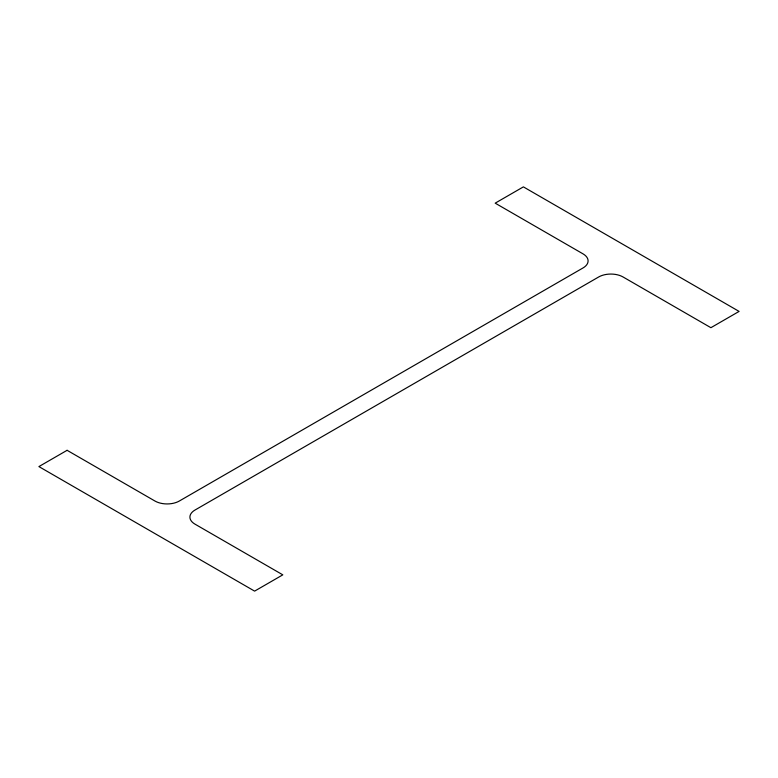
<?xml version="1.0" encoding="UTF-8"?>
<svg xmlns="http://www.w3.org/2000/svg" width="778" height="778" viewBox="0 0 778 778"><rect width="100%" height="100%" fill="white"/><g stroke="black" fill="none" stroke-linecap="round" stroke-linejoin="round"><path stroke-width="1.17" d="M67.103 450.306L38.9 466.586L254.61 591.124L282.813 574.845L194.947 524.119A17.223 9.939 0 0 1 194.947 510.067L598.69 276.968A17.223 9.939 0 0 1 623.042 276.968L710.898 327.694L739.1 311.414L523.39 186.876L495.187 203.155L583.053 253.881A17.223 9.939 0 0 1 583.053 267.933L179.31 501.032A17.223 9.939 0 0 1 154.958 501.032L67.103 450.306"/></g></svg>
